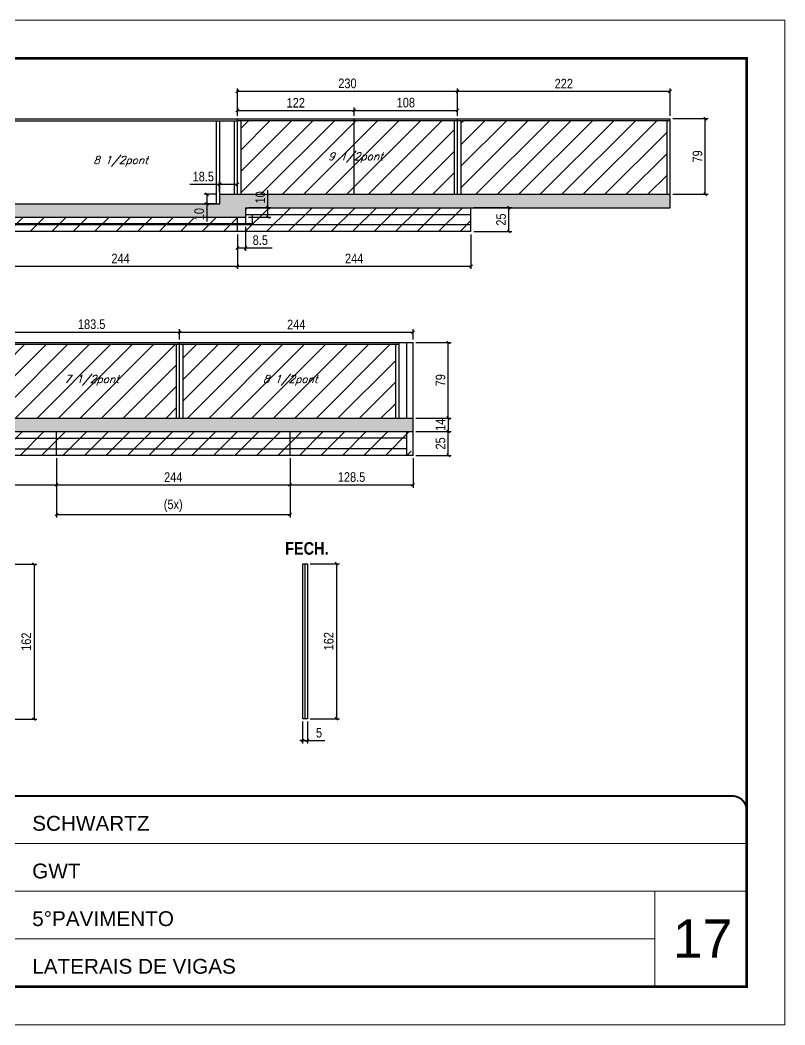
# Model space of a CAD drawing. Extents: x 13154 to 22413, y 1253 to 30260.
# Drawn here: x 13840 to 14639, y 24225 to 25275 of the extents above; entities that cross this region are included whole.
import ezdxf

# ---------------------------------------------------------------- set-up
doc = ezdxf.new("R2010")
doc.units = 0
doc.linetypes.add('CONTINUO', pattern=[0])
doc.linetypes.add('DASHED', pattern=[0.75, 0.5, -0.25])
for name, color, linetype, lineweight in [('CARIMBO', 255, 'Continuous', 9), ('Folhas', 255, 'Continuous', 9), ('Hachura', 251, 'Continuous', 9), ('SARRAFO DE PRESSAO', 251, 'DASHED', 9)]:
    doc.layers.add(name, color=color, linetype=linetype, lineweight=lineweight)
for name, color, linetype in [('COTA', 241, 'Continuous'), ('NOMENCLATURA', 7, 'Continuous'), ('Painéis', 200, 'Continuous'), ('SARR_2.2x7', 40, 'Continuous'), ('SARR_3.5x7', 81, 'Continuous'), ('SARR_EDITAR', 141, 'Continuous'), ('texto', 7, 'Continuous')]:
    doc.layers.add(name, color=color, linetype=linetype)
doc.styles.add('ARIAL', font='arial.ttf')
doc.styles.add('COTA TECNICA', font='techl___.ttf', dxfattribs={"height": 10})
doc.styles.add('Romans', font='romans.shx')
doc.styles.add('TECNICA', font='techb___.ttf', dxfattribs={"height": 10})
doc.dimstyles.new('PAINEL', dxfattribs={"dimtxt": 10, "dimasz": 3, "dimexe": 3, "dimexo": 3, "dimgap": 3, "dimtad": 1, "dimdec": 1, "dimzin": 12, "dimdsep": 46, "dimtxsty": 'COTA TECNICA', "dimblk1": 'OBLIQUE', "dimblk2": 'OBLIQUE', "dimsah": 1, "dimcen": 0.9, "dimclrd": 4, "dimclre": 4, "dimclrt": 240, "dimadec": 1, "dimazin": 3, "dimtfac": 1, "dimtdec": 1, "dimtmove": 0, "dimatfit": 3, "dimfxl": 1, "dimtolj": 1, "dimtzin": 12, "dimarcsym": 0})

# ---------------------------------------------------------------- blocks, each defined once
blk = doc.blocks.new('9999999999')
at = {"color": 30, "linetype": 'CONTINUO'}
for p, q in [((98564.6, 34379.6), (99584, 34379.6)), ((98564.6, 34329.8), (99488, 34329.8)), ((99584, 34329.8), (99488, 34329.8)), ((99488, 34329.8), (99488, 34230.2)), ((98564.6, 34280), (99488, 34280))]:
    blk.add_line(p, q, dxfattribs=at)
at = {"color": 30, "linetype": 'CONTINUO', "const_width": 2}
blk.add_lwpolyline([(99584, 34230.2), (99584, 34414.4, 0.414214), (99569, 34429.4), (98229, 34429.4, 0.414214), (98214, 34414.4), (98214, 34245.2, 0.414214), (98229, 34230.2), (99584, 34230.2)], format="xyb", dxfattribs=at)
at = {"layer": 'Folhas'}
blk.add_lwpolyline([(98139, 34190.2), (99624, 34190.2), (99624, 35240.2), (98139, 35240.2)], close=True, dxfattribs=at)
at = {"layer": 'Folhas', "color": 30, "const_width": 3}
blk.add_lwpolyline([(98214, 34230.2), (99584, 34230.2), (99584, 35200.2), (98214, 35200.2)], close=True, dxfattribs=at)
at = {"color": 7, "linetype": 'Continuous', "ltscale": 5, "style": 'ARIAL'}
for s, height, p in [('SCHWARTZ', 15.48, (98837.7, 34393.1)), ('GWT', 15.48, (98837.7, 34343.3)), ('5°PAVIMENTO', 15.483, (98837.7, 34293.5)), ('LATERAIS DE VIGAS', 15.483, (98837.7, 34243.7))]:
    blk.add_text(s, height=height, dxfattribs=at).set_placement(p)
blk = doc.blocks.new('_Oblique')
at = {"color": 0, "linetype": 'ByBlock', "lineweight": -2}
blk.add_line((-0.5, -0.5), (0.5, 0.5), dxfattribs=at)
blk = doc.blocks.new('*D346')
at = {"layer": 'COTA', "color": 4, "linetype": 'ByBlock', "lineweight": -2, "transparency": 16777216}
for p, q in [((13823.4, 25050.9), (13823.4, 25014.8)), ((14067.4, 25050.9), (14067.4, 25014.8)), ((13823.4, 25017.8), (14067.4, 25017.8))]:
    blk.add_line(p, q, dxfattribs=at)
at = {"layer": 'Defpoints', "color": 0, "linetype": 'ByBlock', "transparency": 16777216}
for p in [(13823.4, 25053.9), (14067.4, 25053.9), (14067.4, 25017.8)]:
    blk.add_point(p, dxfattribs=at)
at = {"layer": 'COTA', "color": 4, "linetype": 'ByBlock', "lineweight": -2, "transparency": 16777216, "xscale": 3, "yscale": 3, "zscale": 3, "rotation": 180}
blk.add_blockref('_Oblique', (13823.4, 25017.8), dxfattribs=at)
at = {"layer": 'COTA', "color": 4, "linetype": 'ByBlock', "lineweight": -2, "transparency": 16777216, "xscale": 3, "yscale": 3, "zscale": 3}
blk.add_blockref('_Oblique', (14067.4, 25017.8), dxfattribs=at)
at = {"layer": 'COTA', "color": 240, "linetype": 'ByBlock', "transparency": 16777216, "insert": (13945.4, 25025.8), "char_height": 10, "attachment_point": 5, "style": 'COTA TECNICA'}
blk.add_mtext('\\A1;244', dxfattribs=at)
blk = doc.blocks.new('*D351')
at = {"layer": 'COTA', "color": 4, "lineweight": -2, "transparency": 16777216}
for p, q in [((14067.4, 25174.9), (14067.4, 25203.5)), ((14067.4, 25200.5), (14297.4, 25200.5)), ((14297.4, 25174.9), (14297.4, 25203.5))]:
    blk.add_line(p, q, dxfattribs=at)
at = {"layer": 'Defpoints', "color": 0, "transparency": 16777216}
for p in [(14297.4, 25200.5), (14067.4, 25171.9), (14297.4, 25171.9)]:
    blk.add_point(p, dxfattribs=at)
at = {"layer": 'COTA', "color": 4, "lineweight": -2, "transparency": 16777216, "xscale": 3, "yscale": 3, "zscale": 3, "rotation": 180}
blk.add_blockref('_Oblique', (14067.4, 25200.5), dxfattribs=at)
at = {"layer": 'COTA', "color": 4, "lineweight": -2, "transparency": 16777216, "xscale": 3, "yscale": 3, "zscale": 3}
blk.add_blockref('_Oblique', (14297.4, 25200.5), dxfattribs=at)
at = {"layer": 'COTA', "color": 240, "transparency": 16777216, "insert": (14182.4, 25208.7), "char_height": 10, "attachment_point": 5, "style": 'COTA TECNICA'}
blk.add_mtext('\\A1;230', dxfattribs=at)
blk = doc.blocks.new('*D352')
at = {"layer": 'COTA', "color": 4, "lineweight": -2, "transparency": 16777216}
for p, q in [((14297.4, 25174.9), (14297.4, 25203.5)), ((14297.4, 25200.5), (14519.4, 25200.5)), ((14519.4, 25174.9), (14519.4, 25203.5))]:
    blk.add_line(p, q, dxfattribs=at)
at = {"layer": 'Defpoints', "color": 0, "transparency": 16777216}
for p in [(14519.4, 25200.5), (14297.4, 25171.9), (14519.4, 25171.9)]:
    blk.add_point(p, dxfattribs=at)
at = {"layer": 'COTA', "color": 4, "lineweight": -2, "transparency": 16777216, "xscale": 3, "yscale": 3, "zscale": 3, "rotation": 180}
blk.add_blockref('_Oblique', (14297.4, 25200.5), dxfattribs=at)
at = {"layer": 'COTA', "color": 4, "lineweight": -2, "transparency": 16777216, "xscale": 3, "yscale": 3, "zscale": 3}
blk.add_blockref('_Oblique', (14519.4, 25200.5), dxfattribs=at)
at = {"layer": 'COTA', "color": 240, "transparency": 16777216, "insert": (14408.4, 25208.5), "char_height": 10, "attachment_point": 5, "style": 'COTA TECNICA'}
blk.add_mtext('\\A1;222', dxfattribs=at)
blk = doc.blocks.new('*D353')
at = {"layer": 'COTA', "color": 4, "lineweight": -2, "transparency": 16777216}
for p, q in [((14067.4, 25174.9), (14067.4, 25183.5)), ((14067.4, 25180.5), (14189.4, 25180.5)), ((14189.4, 25174.9), (14189.4, 25183.5))]:
    blk.add_line(p, q, dxfattribs=at)
at = {"layer": 'Defpoints', "color": 0, "transparency": 16777216}
for p in [(14189.4, 25180.5), (14067.4, 25171.9), (14189.4, 25171.9)]:
    blk.add_point(p, dxfattribs=at)
at = {"layer": 'COTA', "color": 4, "lineweight": -2, "transparency": 16777216, "xscale": 3, "yscale": 3, "zscale": 3, "rotation": 180}
blk.add_blockref('_Oblique', (14067.4, 25180.5), dxfattribs=at)
at = {"layer": 'COTA', "color": 4, "lineweight": -2, "transparency": 16777216, "xscale": 3, "yscale": 3, "zscale": 3}
blk.add_blockref('_Oblique', (14189.4, 25180.5), dxfattribs=at)
at = {"layer": 'COTA', "color": 240, "transparency": 16777216, "insert": (14128.4, 25188.5), "char_height": 10, "attachment_point": 5, "style": 'COTA TECNICA'}
blk.add_mtext('\\A1;122', dxfattribs=at)
blk = doc.blocks.new('*D354')
at = {"layer": 'COTA', "color": 4, "lineweight": -2, "transparency": 16777216}
for p, q in [((14189.4, 25174.9), (14189.4, 25183.5)), ((14189.4, 25180.5), (14297.4, 25180.5)), ((14297.4, 25174.9), (14297.4, 25183.5))]:
    blk.add_line(p, q, dxfattribs=at)
at = {"layer": 'Defpoints', "color": 0, "transparency": 16777216}
for p in [(14297.4, 25180.5), (14189.4, 25171.9), (14297.4, 25171.9)]:
    blk.add_point(p, dxfattribs=at)
at = {"layer": 'COTA', "color": 4, "lineweight": -2, "transparency": 16777216, "xscale": 3, "yscale": 3, "zscale": 3, "rotation": 180}
blk.add_blockref('_Oblique', (14189.4, 25180.5), dxfattribs=at)
at = {"layer": 'COTA', "color": 4, "lineweight": -2, "transparency": 16777216, "xscale": 3, "yscale": 3, "zscale": 3}
blk.add_blockref('_Oblique', (14297.4, 25180.5), dxfattribs=at)
at = {"layer": 'COTA', "color": 240, "transparency": 16777216, "insert": (14243.4, 25188.6), "char_height": 10, "attachment_point": 5, "style": 'COTA TECNICA'}
blk.add_mtext('\\A1;108', dxfattribs=at)
blk = doc.blocks.new('*D357')
at = {"layer": 'COTA', "color": 4, "lineweight": -2, "transparency": 16777216}
for p, q in [((14522.4, 25171.9), (14559.2, 25171.9)), ((14556.2, 25092.9), (14556.2, 25171.9)), ((14522.4, 25092.9), (14559.2, 25092.9))]:
    blk.add_line(p, q, dxfattribs=at)
at = {"layer": 'Defpoints', "color": 0, "transparency": 16777216}
for p in [(14519.4, 25171.9), (14556.2, 25171.9), (14519.4, 25092.9)]:
    blk.add_point(p, dxfattribs=at)
at = {"layer": 'COTA', "color": 4, "lineweight": -2, "transparency": 16777216, "xscale": 3, "yscale": 3, "zscale": 3}
for p, rotation in [((14556.2, 25171.9), 90), ((14556.2, 25092.9), 270)]:
    blk.add_blockref('_Oblique', p, dxfattribs=dict(at, rotation=rotation))
at = {"layer": 'COTA', "color": 240, "transparency": 16777216, "insert": (14548.1, 25132.4), "char_height": 10, "attachment_point": 5, "rotation": 90, "style": 'COTA TECNICA'}
blk.add_mtext('\\A1;79', dxfattribs=at)
blk = doc.blocks.new('*D360')
at = {"layer": 'COTA', "color": 4, "lineweight": -2, "transparency": 16777216}
for p, q in [((14253.9, 24938), (14290.7, 24938)), ((14287.7, 24859), (14287.7, 24938)), ((14253.9, 24859), (14290.7, 24859))]:
    blk.add_line(p, q, dxfattribs=at)
at = {"layer": 'Defpoints', "color": 0, "transparency": 16777216}
for p in [(14250.9, 24938), (14287.7, 24938), (14250.9, 24859)]:
    blk.add_point(p, dxfattribs=at)
at = {"layer": 'COTA', "color": 4, "lineweight": -2, "transparency": 16777216, "xscale": 3, "yscale": 3, "zscale": 3}
for p, rotation in [((14287.7, 24938), 90), ((14287.7, 24859), 270)]:
    blk.add_blockref('_Oblique', p, dxfattribs=dict(at, rotation=rotation))
at = {"layer": 'COTA', "color": 240, "transparency": 16777216, "insert": (14279.6, 24898.5), "char_height": 10, "attachment_point": 5, "rotation": 90, "style": 'COTA TECNICA'}
blk.add_mtext('\\A1;79', dxfattribs=at)
blk = doc.blocks.new('*D361')
at = {"layer": 'COTA', "color": 4, "lineweight": -2, "transparency": 16777216}
for p, q in [((14253.9, 24859), (14290.7, 24859)), ((14287.7, 24859), (14287.7, 24845)), ((14253.9, 24845), (14290.7, 24845))]:
    blk.add_line(p, q, dxfattribs=at)
at = {"layer": 'Defpoints', "color": 0, "transparency": 16777216}
for p in [(14250.9, 24859), (14250.9, 24845), (14287.7, 24845)]:
    blk.add_point(p, dxfattribs=at)
at = {"layer": 'COTA', "color": 4, "lineweight": -2, "transparency": 16777216, "xscale": 3, "yscale": 3, "zscale": 3}
for p, rotation in [((14287.7, 24859), 90), ((14287.7, 24845), 270)]:
    blk.add_blockref('_Oblique', p, dxfattribs=dict(at, rotation=rotation))
at = {"layer": 'COTA', "color": 240, "transparency": 16777216, "insert": (14279.6, 24852), "char_height": 10, "attachment_point": 5, "rotation": 90, "style": 'COTA TECNICA'}
blk.add_mtext('\\A1;14', dxfattribs=at)
blk = doc.blocks.new('*D370')
at = {"layer": 'COTA', "color": 4, "lineweight": -2, "transparency": 16777216}
for p, q in [((13812.7, 24706.3), (13858, 24706.3)), ((13855, 24706.3), (13855, 24544.3)), ((13812.7, 24544.3), (13858, 24544.3))]:
    blk.add_line(p, q, dxfattribs=at)
at = {"layer": 'Defpoints', "color": 0, "transparency": 16777216}
for p in [(13809.7, 24706.3), (13809.7, 24544.3), (13855, 24544.3)]:
    blk.add_point(p, dxfattribs=at)
at = {"layer": 'COTA', "color": 4, "lineweight": -2, "transparency": 16777216, "xscale": 3, "yscale": 3, "zscale": 3}
for p, rotation in [((13855, 24706.3), 90), ((13855, 24544.3), 270)]:
    blk.add_blockref('_Oblique', p, dxfattribs=dict(at, rotation=rotation))
at = {"layer": 'COTA', "color": 240, "transparency": 16777216, "insert": (13846.9, 24625.3), "char_height": 10, "attachment_point": 5, "rotation": 90, "style": 'COTA TECNICA'}
blk.add_mtext('\\A1;162', dxfattribs=at)
blk = doc.blocks.new('*D372')
at = {"layer": 'COTA', "color": 4, "lineweight": -2, "transparency": 16777216}
for p, q in [((14143.6, 24706.8), (14174, 24706.8)), ((14171, 24706.8), (14171, 24544.8)), ((14143.6, 24544.8), (14174, 24544.8))]:
    blk.add_line(p, q, dxfattribs=at)
at = {"layer": 'Defpoints', "color": 0, "transparency": 16777216}
for p in [(14140.6, 24706.8), (14140.6, 24544.8), (14171, 24544.8)]:
    blk.add_point(p, dxfattribs=at)
at = {"layer": 'COTA', "color": 4, "lineweight": -2, "transparency": 16777216, "xscale": 3, "yscale": 3, "zscale": 3}
for p, rotation in [((14171, 24706.8), 90), ((14171, 24544.8), 270)]:
    blk.add_blockref('_Oblique', p, dxfattribs=dict(at, rotation=rotation))
at = {"layer": 'COTA', "color": 240, "transparency": 16777216, "insert": (14162.9, 24625.8), "char_height": 10, "attachment_point": 5, "rotation": 90, "style": 'COTA TECNICA'}
blk.add_mtext('\\A1;162', dxfattribs=at)
blk = doc.blocks.new('*D373')
at = {"layer": 'COTA', "color": 4, "lineweight": -2, "transparency": 16777216}
for p, q in [((14135.6, 24541.8), (14135.6, 24519.1)), ((14140.6, 24541.8), (14140.6, 24519.1)), ((14135.6, 24522.1), (14132.6, 24522.1)), ((14135.6, 24522.1), (14140.6, 24522.1)), ((14140.6, 24522.1), (14158.7, 24522.1))]:
    blk.add_line(p, q, dxfattribs=at)
at = {"layer": 'Defpoints', "color": 0, "transparency": 16777216}
for p in [(14135.6, 24544.8), (14140.6, 24544.8), (14140.6, 24522.1)]:
    blk.add_point(p, dxfattribs=at)
at = {"layer": 'COTA', "color": 4, "lineweight": -2, "transparency": 16777216, "xscale": 3, "yscale": 3, "zscale": 3}
blk.add_blockref('_Oblique', (14135.6, 24522.1), dxfattribs=at)
at = {"layer": 'COTA', "color": 4, "lineweight": -2, "transparency": 16777216, "xscale": 3, "yscale": 3, "zscale": 3, "rotation": 180}
blk.add_blockref('_Oblique', (14140.6, 24522.1), dxfattribs=at)
at = {"layer": 'COTA', "color": 240, "transparency": 16777216, "insert": (14152.7, 24530.2), "char_height": 10, "attachment_point": 5, "style": 'COTA TECNICA'}
blk.add_mtext('\\A1;5', dxfattribs=at)
blk = doc.blocks.new('*D1543')
at = {"layer": 'COTA', "color": 4, "lineweight": -2, "transparency": 16777216}
for p, q in [((14253.9, 24845), (14290.7, 24845)), ((14287.7, 24820), (14287.7, 24845)), ((14253.9, 24820), (14290.7, 24820))]:
    blk.add_line(p, q, dxfattribs=at)
at = {"layer": 'Defpoints', "color": 0, "transparency": 16777216}
for p in [(14250.9, 24845), (14287.7, 24845), (14250.9, 24820)]:
    blk.add_point(p, dxfattribs=at)
at = {"layer": 'COTA', "color": 4, "lineweight": -2, "transparency": 16777216, "xscale": 3, "yscale": 3, "zscale": 3}
for p, rotation in [((14287.7, 24845), 90), ((14287.7, 24820), 270)]:
    blk.add_blockref('_Oblique', p, dxfattribs=dict(at, rotation=rotation))
at = {"layer": 'COTA', "color": 240, "transparency": 16777216, "insert": (14279.6, 24832.5), "char_height": 10, "attachment_point": 5, "rotation": 90, "style": 'COTA TECNICA'}
blk.add_mtext('\\A1;25', dxfattribs=at)
blk = doc.blocks.new('*D1546')
at = {"layer": 'COTA', "color": 4, "lineweight": -2, "transparency": 16777216}
for p, q in [((13823.4, 24941), (13823.4, 24951.8)), ((13823.4, 24948.8), (14006.9, 24948.8)), ((14006.9, 24941), (14006.9, 24951.8))]:
    blk.add_line(p, q, dxfattribs=at)
at = {"layer": 'Defpoints', "color": 0, "transparency": 16777216}
for p in [(14006.9, 24948.8), (13823.4, 24938), (14006.9, 24938)]:
    blk.add_point(p, dxfattribs=at)
at = {"layer": 'COTA', "color": 4, "lineweight": -2, "transparency": 16777216, "xscale": 3, "yscale": 3, "zscale": 3, "rotation": 180}
blk.add_blockref('_Oblique', (13823.4, 24948.8), dxfattribs=at)
at = {"layer": 'COTA', "color": 4, "lineweight": -2, "transparency": 16777216, "xscale": 3, "yscale": 3, "zscale": 3}
blk.add_blockref('_Oblique', (14006.9, 24948.8), dxfattribs=at)
at = {"layer": 'COTA', "color": 240, "transparency": 16777216, "insert": (13915.2, 24957), "char_height": 10, "attachment_point": 5, "style": 'COTA TECNICA'}
blk.add_mtext('\\A1;183.5', dxfattribs=at)
blk = doc.blocks.new('*D1547')
at = {"layer": 'COTA', "color": 4, "lineweight": -2, "transparency": 16777216}
for p, q in [((14006.9, 24941), (14006.9, 24951.8)), ((14006.9, 24948.8), (14250.9, 24948.8)), ((14250.9, 24941), (14250.9, 24951.8))]:
    blk.add_line(p, q, dxfattribs=at)
at = {"layer": 'Defpoints', "color": 0, "transparency": 16777216}
for p in [(14250.9, 24948.8), (14006.9, 24938), (14250.9, 24938)]:
    blk.add_point(p, dxfattribs=at)
at = {"layer": 'COTA', "color": 4, "lineweight": -2, "transparency": 16777216, "xscale": 3, "yscale": 3, "zscale": 3, "rotation": 180}
blk.add_blockref('_Oblique', (14006.9, 24948.8), dxfattribs=at)
at = {"layer": 'COTA', "color": 4, "lineweight": -2, "transparency": 16777216, "xscale": 3, "yscale": 3, "zscale": 3}
blk.add_blockref('_Oblique', (14250.9, 24948.8), dxfattribs=at)
at = {"layer": 'COTA', "color": 240, "transparency": 16777216, "insert": (14128.9, 24956.8), "char_height": 10, "attachment_point": 5, "style": 'COTA TECNICA'}
blk.add_mtext('\\A1;244', dxfattribs=at)
blk = doc.blocks.new('*D1549')
at = {"layer": 'COTA', "color": 4, "lineweight": -2, "transparency": 16777216}
for p, q in [((13634.4, 24817), (13634.4, 24786.2)), ((13878.4, 24817), (13878.4, 24786.2)), ((13634.4, 24789.2), (13878.4, 24789.2))]:
    blk.add_line(p, q, dxfattribs=at)
at = {"layer": 'Defpoints', "color": 0, "transparency": 16777216}
for p in [(13634.4, 24820), (13878.4, 24820), (13878.4, 24789.2)]:
    blk.add_point(p, dxfattribs=at)
at = {"layer": 'COTA', "color": 4, "lineweight": -2, "transparency": 16777216, "xscale": 3, "yscale": 3, "zscale": 3, "rotation": 180}
blk.add_blockref('_Oblique', (13634.4, 24789.2), dxfattribs=at)
at = {"layer": 'COTA', "color": 4, "lineweight": -2, "transparency": 16777216, "xscale": 3, "yscale": 3, "zscale": 3}
blk.add_blockref('_Oblique', (13878.4, 24789.2), dxfattribs=at)
at = {"layer": 'COTA', "color": 240, "transparency": 16777216, "insert": (13756.4, 24797.3), "char_height": 10, "attachment_point": 5, "style": 'COTA TECNICA'}
blk.add_mtext('\\A1;244', dxfattribs=at)
blk = doc.blocks.new('*D1550')
at = {"layer": 'COTA', "color": 4, "lineweight": -2, "transparency": 16777216}
for p, q in [((13878.4, 24817), (13878.4, 24786.2)), ((14122.4, 24817), (14122.4, 24786.2)), ((13878.4, 24789.2), (14122.4, 24789.2))]:
    blk.add_line(p, q, dxfattribs=at)
at = {"layer": 'Defpoints', "color": 0, "transparency": 16777216}
for p in [(13878.4, 24820), (14122.4, 24820), (14122.4, 24789.2)]:
    blk.add_point(p, dxfattribs=at)
at = {"layer": 'COTA', "color": 4, "lineweight": -2, "transparency": 16777216, "xscale": 3, "yscale": 3, "zscale": 3, "rotation": 180}
blk.add_blockref('_Oblique', (13878.4, 24789.2), dxfattribs=at)
at = {"layer": 'COTA', "color": 4, "lineweight": -2, "transparency": 16777216, "xscale": 3, "yscale": 3, "zscale": 3}
blk.add_blockref('_Oblique', (14122.4, 24789.2), dxfattribs=at)
at = {"layer": 'COTA', "color": 240, "transparency": 16777216, "insert": (14000.4, 24797.3), "char_height": 10, "attachment_point": 5, "style": 'COTA TECNICA'}
blk.add_mtext('\\A1;244', dxfattribs=at)
blk = doc.blocks.new('*D1551')
at = {"layer": 'COTA', "color": 4, "lineweight": -2, "transparency": 16777216}
for p, q in [((14122.4, 24817), (14122.4, 24786.2)), ((14250.9, 24817), (14250.9, 24786.2)), ((14122.4, 24789.2), (14250.9, 24789.2))]:
    blk.add_line(p, q, dxfattribs=at)
at = {"layer": 'Defpoints', "color": 0, "transparency": 16777216}
for p in [(14122.4, 24820), (14250.9, 24820), (14250.9, 24789.2)]:
    blk.add_point(p, dxfattribs=at)
at = {"layer": 'COTA', "color": 4, "lineweight": -2, "transparency": 16777216, "xscale": 3, "yscale": 3, "zscale": 3, "rotation": 180}
blk.add_blockref('_Oblique', (14122.4, 24789.2), dxfattribs=at)
at = {"layer": 'COTA', "color": 4, "lineweight": -2, "transparency": 16777216, "xscale": 3, "yscale": 3, "zscale": 3}
blk.add_blockref('_Oblique', (14250.9, 24789.2), dxfattribs=at)
at = {"layer": 'COTA', "color": 240, "transparency": 16777216, "insert": (14186.7, 24797.3), "char_height": 10, "attachment_point": 5, "style": 'COTA TECNICA'}
blk.add_mtext('\\A1;128.5', dxfattribs=at)
blk = doc.blocks.new('*D1552')
at = {"layer": 'COTA', "color": 4, "lineweight": -2, "transparency": 16777216}
for p, q in [((14067.4, 25050.9), (14067.4, 25014.8)), ((14311.4, 25050.9), (14311.4, 25014.8)), ((14067.4, 25017.8), (14311.4, 25017.8))]:
    blk.add_line(p, q, dxfattribs=at)
at = {"layer": 'Defpoints', "color": 0, "transparency": 16777216}
for p in [(14067.4, 25053.9), (14311.4, 25053.9), (14311.4, 25017.8)]:
    blk.add_point(p, dxfattribs=at)
at = {"layer": 'COTA', "color": 4, "lineweight": -2, "transparency": 16777216, "xscale": 3, "yscale": 3, "zscale": 3, "rotation": 180}
blk.add_blockref('_Oblique', (14067.4, 25017.8), dxfattribs=at)
at = {"layer": 'COTA', "color": 4, "lineweight": -2, "transparency": 16777216, "xscale": 3, "yscale": 3, "zscale": 3}
blk.add_blockref('_Oblique', (14311.4, 25017.8), dxfattribs=at)
at = {"layer": 'COTA', "color": 240, "transparency": 16777216, "insert": (14189.4, 25025.8), "char_height": 10, "attachment_point": 5, "style": 'COTA TECNICA'}
blk.add_mtext('\\A1;244', dxfattribs=at)
blk = doc.blocks.new('*D1557')
at = {"layer": 'COTA', "color": 4, "lineweight": -2, "transparency": 16777216}
for p, q in [((14048.9, 25095.9), (14048.9, 25106.2)), ((14067.4, 25095.9), (14067.4, 25106.2)), ((14048.9, 25103.2), (14017.6, 25103.2)), ((14067.4, 25103.2), (14048.9, 25103.2))]:
    blk.add_line(p, q, dxfattribs=at)
at = {"layer": 'Defpoints', "color": 0, "transparency": 16777216}
for p in [(14048.9, 25103.2), (14048.9, 25092.9), (14067.4, 25092.9)]:
    blk.add_point(p, dxfattribs=at)
at = {"layer": 'COTA', "color": 4, "lineweight": -2, "transparency": 16777216, "xscale": 3, "yscale": 3, "zscale": 3, "rotation": 180}
blk.add_blockref('_Oblique', (14048.9, 25103.2), dxfattribs=at)
at = {"layer": 'COTA', "color": 4, "lineweight": -2, "transparency": 16777216, "xscale": 3, "yscale": 3, "zscale": 3}
blk.add_blockref('_Oblique', (14067.4, 25103.2), dxfattribs=at)
at = {"layer": 'COTA', "color": 240, "transparency": 16777216, "insert": (14031.8, 25111.3), "char_height": 10, "attachment_point": 5, "style": 'COTA TECNICA'}
blk.add_mtext('\\A1;18.5', dxfattribs=at)
blk = doc.blocks.new('*D1558')
at = {"layer": 'COTA', "color": 4, "lineweight": -2, "transparency": 16777216}
for p, q in [((14045.9, 25092.9), (14032.6, 25092.9)), ((14035.6, 25092.9), (14035.6, 25082.9)), ((14045.9, 25082.9), (14032.6, 25082.9)), ((14035.6, 25082.9), (14035.6, 25064.4))]:
    blk.add_line(p, q, dxfattribs=at)
at = {"layer": 'Defpoints', "color": 0, "transparency": 16777216}
for p in [(14048.9, 25092.9), (14035.6, 25082.9), (14048.9, 25082.9)]:
    blk.add_point(p, dxfattribs=at)
at = {"layer": 'COTA', "color": 4, "lineweight": -2, "transparency": 16777216, "xscale": 3, "yscale": 3, "zscale": 3}
for p, rotation in [((14035.6, 25092.9), 90), ((14035.6, 25082.9), 270)]:
    blk.add_blockref('_Oblique', p, dxfattribs=dict(at, rotation=rotation))
at = {"layer": 'COTA', "color": 240, "transparency": 16777216, "insert": (14027.5, 25072.1), "char_height": 10, "attachment_point": 5, "rotation": 90, "style": 'COTA TECNICA'}
blk.add_mtext('\\A1;10', dxfattribs=at)
blk = doc.blocks.new('*D1559')
at = {"layer": 'COTA', "color": 4, "lineweight": -2, "transparency": 16777216}
for p, q in [((14099.4, 25078.9), (14099.4, 25097.3)), ((14078.9, 25078.9), (14102.4, 25078.9)), ((14099.4, 25068.9), (14099.4, 25078.9)), ((14078.9, 25068.9), (14102.4, 25068.9))]:
    blk.add_line(p, q, dxfattribs=at)
at = {"layer": 'Defpoints', "color": 0, "transparency": 16777216}
for p in [(14075.9, 25078.9), (14099.4, 25078.9), (14075.9, 25068.9)]:
    blk.add_point(p, dxfattribs=at)
at = {"layer": 'COTA', "color": 4, "lineweight": -2, "transparency": 16777216, "xscale": 3, "yscale": 3, "zscale": 3}
for p, rotation in [((14099.4, 25078.9), 90), ((14099.4, 25068.9), 270)]:
    blk.add_blockref('_Oblique', p, dxfattribs=dict(at, rotation=rotation))
at = {"layer": 'COTA', "color": 240, "transparency": 16777216, "insert": (14091.3, 25089.6), "char_height": 10, "attachment_point": 5, "rotation": 90, "style": 'COTA TECNICA'}
blk.add_mtext('\\A1;10', dxfattribs=at)
blk = doc.blocks.new('*D1560')
at = {"layer": 'COTA', "color": 4, "lineweight": -2, "transparency": 16777216}
for p, q in [((14075.9, 25058.9), (14075.9, 25033.8)), ((14067.4, 25050.9), (14067.4, 25033.8)), ((14067.4, 25036.8), (14075.9, 25036.8)), ((14075.9, 25036.8), (14103.9, 25036.8))]:
    blk.add_line(p, q, dxfattribs=at)
at = {"layer": 'Defpoints', "color": 0, "transparency": 16777216}
for p in [(14067.4, 25053.9), (14075.9, 25061.9), (14075.9, 25036.8)]:
    blk.add_point(p, dxfattribs=at)
at = {"layer": 'COTA', "color": 4, "lineweight": -2, "transparency": 16777216, "xscale": 3, "yscale": 3, "zscale": 3, "rotation": 180}
blk.add_blockref('_Oblique', (14067.4, 25036.8), dxfattribs=at)
at = {"layer": 'COTA', "color": 4, "lineweight": -2, "transparency": 16777216, "xscale": 3, "yscale": 3, "zscale": 3}
blk.add_blockref('_Oblique', (14075.9, 25036.8), dxfattribs=at)
at = {"layer": 'COTA', "color": 240, "transparency": 16777216, "insert": (14091.4, 25044.9), "char_height": 10, "attachment_point": 5, "style": 'COTA TECNICA'}
blk.add_mtext('\\A1;8.5', dxfattribs=at)
blk = doc.blocks.new('*D1561')
at = {"layer": 'COTA', "color": 4, "lineweight": -2, "transparency": 16777216}
for p, q in [((14314.4, 25078.9), (14354, 25078.9)), ((14351, 25053.9), (14351, 25078.9)), ((14314.4, 25053.9), (14354, 25053.9))]:
    blk.add_line(p, q, dxfattribs=at)
at = {"layer": 'Defpoints', "color": 0, "transparency": 16777216}
for p in [(14311.4, 25078.9), (14351, 25078.9), (14311.4, 25053.9)]:
    blk.add_point(p, dxfattribs=at)
at = {"layer": 'COTA', "color": 4, "lineweight": -2, "transparency": 16777216, "xscale": 3, "yscale": 3, "zscale": 3}
for p, rotation in [((14351, 25078.9), 90), ((14351, 25053.9), 270)]:
    blk.add_blockref('_Oblique', p, dxfattribs=dict(at, rotation=rotation))
at = {"layer": 'COTA', "color": 240, "transparency": 16777216, "insert": (14342.9, 25066.4), "char_height": 10, "attachment_point": 5, "rotation": 90, "style": 'COTA TECNICA'}
blk.add_mtext('\\A1;25', dxfattribs=at)
blk = doc.blocks.new('*D1563')
at = {"layer": 'COTA', "color": 4, "lineweight": -2, "transparency": 16777216}
for p, q in [((13878.4, 24817), (13878.4, 24755.2)), ((14122.4, 24817), (14122.4, 24755.2)), ((13878.4, 24758.2), (14122.4, 24758.2))]:
    blk.add_line(p, q, dxfattribs=at)
at = {"layer": 'Defpoints', "color": 0, "transparency": 16777216}
for p in [(13878.4, 24820), (14122.4, 24820), (14122.4, 24758.2)]:
    blk.add_point(p, dxfattribs=at)
at = {"layer": 'COTA', "color": 4, "lineweight": -2, "transparency": 16777216, "xscale": 3, "yscale": 3, "zscale": 3, "rotation": 180}
blk.add_blockref('_Oblique', (13878.4, 24758.2), dxfattribs=at)
at = {"layer": 'COTA', "color": 4, "lineweight": -2, "transparency": 16777216, "xscale": 3, "yscale": 3, "zscale": 3}
blk.add_blockref('_Oblique', (14122.4, 24758.2), dxfattribs=at)
at = {"layer": 'COTA', "color": 240, "transparency": 16777216, "insert": (14000.4, 24767.4), "char_height": 10, "attachment_point": 5, "style": 'COTA TECNICA'}
blk.add_mtext('\\A1;(5x)', dxfattribs=at)

msp = doc.modelspace()

# ---------------------------------------------------------------- hatches: boundary and pattern name
at = {"layer": 'COTA'}
h = msp.add_hatch(dxfattribs=at)
h.set_pattern_fill('AR-CONC', color=256, scale=0.03)
h.paths.add_polyline_path([(14075.93, 25078.85), (14311.43, 25078.85), (14519.43, 25078.85), (14519.43, 25092.85), (14297.43, 25092.85), (14067.43, 25092.85), (14048.93, 25092.85), (14048.93, 25082.85), (13335.43, 25082.85), (13335.43, 25068.85), (14075.93, 25068.85)])
h = msp.add_hatch(dxfattribs=at)
h.set_pattern_fill('AR-CONC', color=256, scale=0.03)
h.paths.add_polyline_path([(13634.43, 24844.99), (14250.93, 24844.99), (14250.93, 24858.99), (13823.43, 24858.99), (13335.43, 24858.99), (13335.43, 24844.99)])
at = {"layer": 'Hachura', "linetype": 'ByBlock'}
h = msp.add_hatch(dxfattribs=at)
h.set_pattern_fill('ANSI31', color=256, scale=5)
h.paths.add_polyline_path([(14189.43, 25092.85), (14189.43, 25169.65), (14070.93, 25169.65), (14070.93, 25092.85)])
h.paths.add_polyline_path([(14189.43, 25169.65), (14189.43, 25092.85), (14293.93, 25092.85), (14293.93, 25169.65)])
h.paths.add_polyline_path([(14300.93, 25169.65), (14300.93, 25092.85), (14515.93, 25092.85), (14515.93, 25169.65)])
h.paths.add_polyline_path([(14232.43, 24858.99), (14232.43, 24935.79), (14010.43, 24935.79), (14010.43, 24858.99)])
h.paths.add_polyline_path([(13826.93, 24935.79), (13826.93, 24858.99), (14003.43, 24858.99), (14003.43, 24935.79)])
h.paths.add_polyline_path([(13582.93, 24935.79), (13582.93, 24858.99), (13819.93, 24858.99), (13819.93, 24935.79)])
h.paths.add_polyline_path([(13338.93, 24935.79), (13338.93, 24858.99), (13575.93, 24858.99), (13575.93, 24935.79)])
h = msp.add_hatch(dxfattribs=at)
h.set_pattern_fill('ANSI31', color=256, scale=5)
h.paths.add_polyline_path([(13579.43, 25053.85), (13579.43, 25068.85), (13335.43, 25068.85), (13335.43, 25053.85)])
h.paths.add_polyline_path([(13823.43, 25053.85), (13823.43, 25068.85), (13579.43, 25068.85), (13579.43, 25053.85)])
h.paths.add_polyline_path([(13823.43, 25068.85), (13823.43, 25053.85), (14067.43, 25053.85), (14067.43, 25068.85)])
h.paths.add_polyline_path([(14075.93, 25078.85), (14075.93, 25068.85), (14067.43, 25068.85), (14067.43, 25053.85), (14311.43, 25053.85), (14311.43, 25078.85)])
h = msp.add_hatch(dxfattribs=at)
h.set_pattern_fill('ANSI31', color=256, scale=5)
h.set_pattern_definition([(45, (-3097.158, -3679.585), (-11.22532, 11.22532), [])])
h.paths.add_polyline_path([(13641.43, 24826.99), (13641.43, 24819.99), (13878.43, 24819.99), (13878.43, 24826.99)])
h.paths.add_polyline_path([(13641.43, 24837.99), (13641.43, 24826.99), (13878.43, 24826.99), (13878.43, 24837.99)])
h.paths.add_polyline_path([(13878.43, 24837.99), (13878.43, 24844.99), (13641.43, 24844.99), (13641.43, 24837.99)])
h.paths.add_polyline_path([(13878.43, 24844.99), (13878.43, 24837.99), (14122.43, 24837.99), (14122.43, 24844.99)])
h.paths.add_polyline_path([(13878.43, 24837.99), (13878.43, 24826.99), (14122.43, 24826.99), (14122.43, 24837.99)])
h.paths.add_polyline_path([(13878.43, 24826.99), (13878.43, 24819.99), (14122.43, 24819.99), (14122.43, 24826.99)])
h.paths.add_polyline_path([(14248.93, 24819.99), (14248.93, 24826.99), (14122.43, 24826.99), (14122.43, 24819.99)])
h.paths.add_polyline_path([(14250.93, 24826.99), (14250.93, 24837.99), (14122.43, 24837.99), (14122.43, 24826.99)])
h.paths.add_polyline_path([(14248.93, 24837.99), (14248.93, 24844.99), (14122.43, 24844.99), (14122.43, 24837.99)])

# ---------------------------------------------------------------- linework, layer by layer
at = {"layer": 'COTA'}
for p, q in [((14048.93, 25092.85), (14048.93, 25169.65)), ((14519.43, 25078.85), (14519.43, 25092.85)), ((14311.43, 25078.85), (14519.43, 25078.85)), ((14075.93, 25068.85), (14075.93, 25061.85)), ((14250.93, 24844.99), (14250.93, 24858.99))]:
    msp.add_line(p, q, dxfattribs=at)
at = {"layer": 'Painéis', "linetype": 'Continuous'}
for p, q in [((13335.43, 25171.85), (14519.43, 25171.85)), ((14067.43, 25092.85), (14067.43, 25171.85)), ((14189.43, 25092.85), (14189.43, 25171.85)), ((14297.43, 25092.85), (14297.43, 25171.85)), ((14519.43, 25092.85), (14519.43, 25171.85)), ((14048.93, 25082.85), (14048.93, 25092.85)), ((14048.93, 25092.85), (14067.43, 25092.85)), ((14067.43, 25092.85), (14297.43, 25092.85)), ((14297.43, 25092.85), (14519.43, 25092.85)), ((13335.43, 25082.85), (14048.93, 25082.85)), ((14075.93, 25078.85), (14311.43, 25078.85)), ((14075.93, 25078.85), (14075.93, 25068.85)), ((14311.43, 25053.85), (14311.43, 25078.85)), ((13335.43, 25068.85), (14075.93, 25068.85)), ((14067.43, 25053.85), (14067.43, 25068.85)), ((14311.43, 25053.85), (13335.43, 25053.85)), ((13335.43, 24937.99), (14250.93, 24937.99)), ((14006.93, 24858.99), (14006.93, 24937.99)), ((14250.93, 24858.99), (14250.93, 24937.99)), ((13823.43, 24858.99), (14250.93, 24858.99)), ((13634.43, 24844.99), (14250.93, 24844.99)), ((13878.43, 24819.99), (13878.43, 24844.99)), ((14122.43, 24819.99), (14122.43, 24844.99)), ((14250.93, 24819.99), (14250.93, 24844.99)), ((14250.93, 24819.99), (13634.43, 24819.99)), ((14135.65, 24544.75), (14135.65, 24706.75)), ((14135.65, 24706.75), (14140.65, 24706.75)), ((14140.65, 24706.75), (14140.65, 24544.75)), ((14140.65, 24544.75), (14135.65, 24544.75))]:
    msp.add_line(p, q, dxfattribs=at)
at = {"layer": 'SARR_2.2x7', "linetype": 'Continuous'}
for p, q in [((13823.43, 25169.65), (14067.43, 25169.65)), ((14297.43, 25169.65), (14067.43, 25169.65)), ((14519.43, 25169.65), (14297.43, 25169.65)), ((14075.93, 25071.85), (14311.43, 25071.85)), ((14082.93, 25071.85), (14082.93, 25061.85)), ((14067.43, 25061.85), (13823.43, 25061.85)), ((14067.43, 25060.85), (13823.43, 25060.85)), ((14082.93, 25061.85), (14067.43, 25061.85)), ((14311.43, 25060.85), (14067.43, 25060.85)), ((14243.93, 24937.99), (14243.93, 24858.99)), ((14006.93, 24935.79), (13823.43, 24935.79)), ((14235.93, 24935.79), (14006.93, 24935.79)), ((14243.93, 24844.99), (14243.93, 24819.99)), ((13641.43, 24837.99), (13878.43, 24837.99)), ((13878.43, 24837.99), (14122.43, 24837.99)), ((14243.93, 24837.99), (14122.43, 24837.99)), ((13641.43, 24826.99), (13878.43, 24826.99)), ((13878.43, 24826.99), (14122.43, 24826.99)), ((14243.93, 24826.99), (14122.43, 24826.99))]:
    msp.add_line(p, q, dxfattribs=at)
at = {"layer": 'SARR_3.5x7'}
for p, q in [((14045.43, 25169.65), (14045.43, 25082.85)), ((14063.93, 25169.65), (14063.93, 25092.85)), ((14070.93, 25169.65), (14070.93, 25092.85)), ((14293.93, 25169.65), (14293.93, 25092.85)), ((14300.93, 25169.65), (14300.93, 25092.85)), ((14515.93, 25169.65), (14515.93, 25092.85)), ((14235.93, 24937.99), (14235.93, 24858.99)), ((14003.43, 24935.79), (14003.43, 24858.99)), ((14010.43, 24935.79), (14010.43, 24858.99)), ((14232.43, 24935.79), (14232.43, 24858.99))]:
    msp.add_line(p, q, dxfattribs=at)
at = {"layer": 'SARR_EDITAR'}
msp.add_line((14138.15, 24544.75), (14138.15, 24706.75), dxfattribs=at)

# ---------------------------------------------------------------- block references
at = {"layer": 'SARRAFO DE PRESSAO', "color": 6, "linetype": 'ByBlock'}
msp.add_blockref('9999999999', (-84984.6, -9965.33), dxfattribs=at)

# ---------------------------------------------------------------- texts
at = {"layer": 'CARIMBO', "style": 'ARIAL'}
msp.add_text('17', height=40, dxfattribs=at).set_placement((14522.24, 24295.02))
at = {"layer": 'NOMENCLATURA', "style": 'TECNICA'}
msp.add_text('FECH.', height=13.2, dxfattribs=at).set_placement((14117.31, 24716.21))
at = {"layer": 'texto', "color": 2, "char_height": 8, "attachment_point": 5, "style": 'Romans'}
for s, insert in [('{\\Q19;\\C256;9 1/2pont}', (14190.93, 25131.25)), ('{\\Q19;\\C256;8 1/2pont}', (13945.43, 25127.35)), ('{\\Q19;\\C256;7 1/2pont}', (13915.18, 24898.49)), ('{\\Q19;\\C256;8 1/2pont}', (14122.68, 24898.49))]:
    msp.add_mtext(s, dxfattribs=dict(at, insert=insert))

# ---------------------------------------------------------------- dimensions: what is measured, and where the dimension line sits
at = {"layer": 'COTA'}
for base, p1, p2, picture, middle in [((14297.43, 25200.48), (14067.43, 25171.85), (14297.43, 25171.85), '*D351', (14182.43, 25208.7)), ((14519.43, 25200.48), (14297.43, 25171.85), (14519.43, 25171.85), '*D352', (14408.43, 25208.48)), ((14189.43, 25180.49), (14067.43, 25171.85), (14189.43, 25171.85), '*D353', (14128.43, 25188.55)), ((14048.93, 25103.19), (14067.43, 25092.85), (14048.93, 25092.85), '*D1557', (14031.76, 25111.32)), ((14075.93, 25036.8), (14067.43, 25053.85), (14075.93, 25061.85), '*D1560', (14091.44, 25044.93)), ((14311.43, 25017.77), (14067.43, 25053.85), (14311.43, 25053.85), '*D1552', (14189.43, 25025.84)), ((13878.43, 24789.19), (13634.43, 24819.99), (13878.43, 24819.99), '*D1549', (13756.43, 24797.27)), ((14140.65, 24522.11), (14135.65, 24544.75), (14140.65, 24544.75), '*D373', (14152.7, 24530.22))]:
    dim = msp.add_linear_dim(base=base, p1=p1, p2=p2, dimstyle='PAINEL', dxfattribs=at)
    dim.commit()
    dim.dimension.update_dxf_attribs({"geometry": picture, "text_midpoint": middle})
for base, p1, p2, picture, middle in [((14297.43, 25180.49), (14189.43, 25171.85), (14297.43, 25171.85), '*D354', (14243.43, 25188.61)), ((14006.93, 24948.77), (13823.43, 24937.99), (14006.93, 24937.99), '*D1546', (13915.18, 24957.01)), ((14250.93, 24948.77), (14006.93, 24937.99), (14250.93, 24937.99), '*D1547', (14128.93, 24956.84)), ((14122.43, 24789.19), (13878.43, 24819.99), (14122.43, 24819.99), '*D1550', (14000.43, 24797.27)), ((14250.93, 24789.19), (14122.43, 24819.99), (14250.93, 24819.99), '*D1551', (14186.68, 24797.32))]:
    dim = msp.add_linear_dim(base=base, p1=p1, p2=p2, dimstyle='PAINEL', override={"dimtmove": 1}, dxfattribs=at)
    dim.commit()
    dim.dimension.update_dxf_attribs({"geometry": picture, "text_midpoint": middle})
for base, p1, p2, picture, middle in [((14556.22, 25171.85), (14519.43, 25092.85), (14519.43, 25171.85), '*D357', (14548.12, 25132.35)), ((14099.36, 25078.85), (14075.93, 25068.85), (14075.93, 25078.85), '*D1559', (14091.26, 25089.57)), ((14035.61, 25082.85), (14048.93, 25092.85), (14048.93, 25082.85), '*D1558', (14027.51, 25072.14)), ((14351.01, 25078.85), (14311.43, 25053.85), (14311.43, 25078.85), '*D1561', (14342.9, 25066.35)), ((14287.72, 24937.99), (14250.93, 24858.99), (14250.93, 24937.99), '*D360', (14279.62, 24898.49)), ((14287.72, 24844.99), (14250.93, 24819.99), (14250.93, 24844.99), '*D1543', (14279.61, 24832.49)), ((13854.98, 24544.33), (13809.73, 24706.33), (13809.73, 24544.33), '*D370', (13846.88, 24625.33)), ((14170.98, 24544.75), (14140.65, 24706.75), (14140.65, 24544.75), '*D372', (14162.88, 24625.75))]:
    dim = msp.add_linear_dim(base=base, p1=p1, p2=p2, angle=90, dimstyle='PAINEL', dxfattribs=at)
    dim.commit()
    dim.dimension.update_dxf_attribs({"geometry": picture, "text_midpoint": middle})
at = {"layer": 'COTA', "linetype": 'ByBlock'}
dim = msp.add_linear_dim(base=(14067.43, 25017.77), p1=(13823.43, 25053.85), p2=(14067.43, 25053.85), dimstyle='PAINEL', dxfattribs=at)
dim.commit()
dim.dimension.update_dxf_attribs({"geometry": '*D346', "text_midpoint": (13945.43, 25025.84)})
at = {"layer": 'COTA'}
dim = msp.add_linear_dim(base=(14287.72, 24844.99), p1=(14250.93, 24858.99), p2=(14250.93, 24844.99), angle=90, dimstyle='PAINEL', dxfattribs=at)
dim.commit()
dim.dimension.update_dxf_attribs({"geometry": '*D361', "text_midpoint": (14287.72, 24851.99), "dimtype": 160})
dim = msp.add_linear_dim(base=(14122.43, 24758.23), p1=(13878.43, 24819.99), p2=(14122.43, 24819.99), text='(5x)', dimstyle='PAINEL', dxfattribs=at)
dim.commit()
dim.dimension.update_dxf_attribs({"geometry": '*D1563', "text_midpoint": (14000.43, 24767.45)})

doc.saveas('drawing.dxf')
